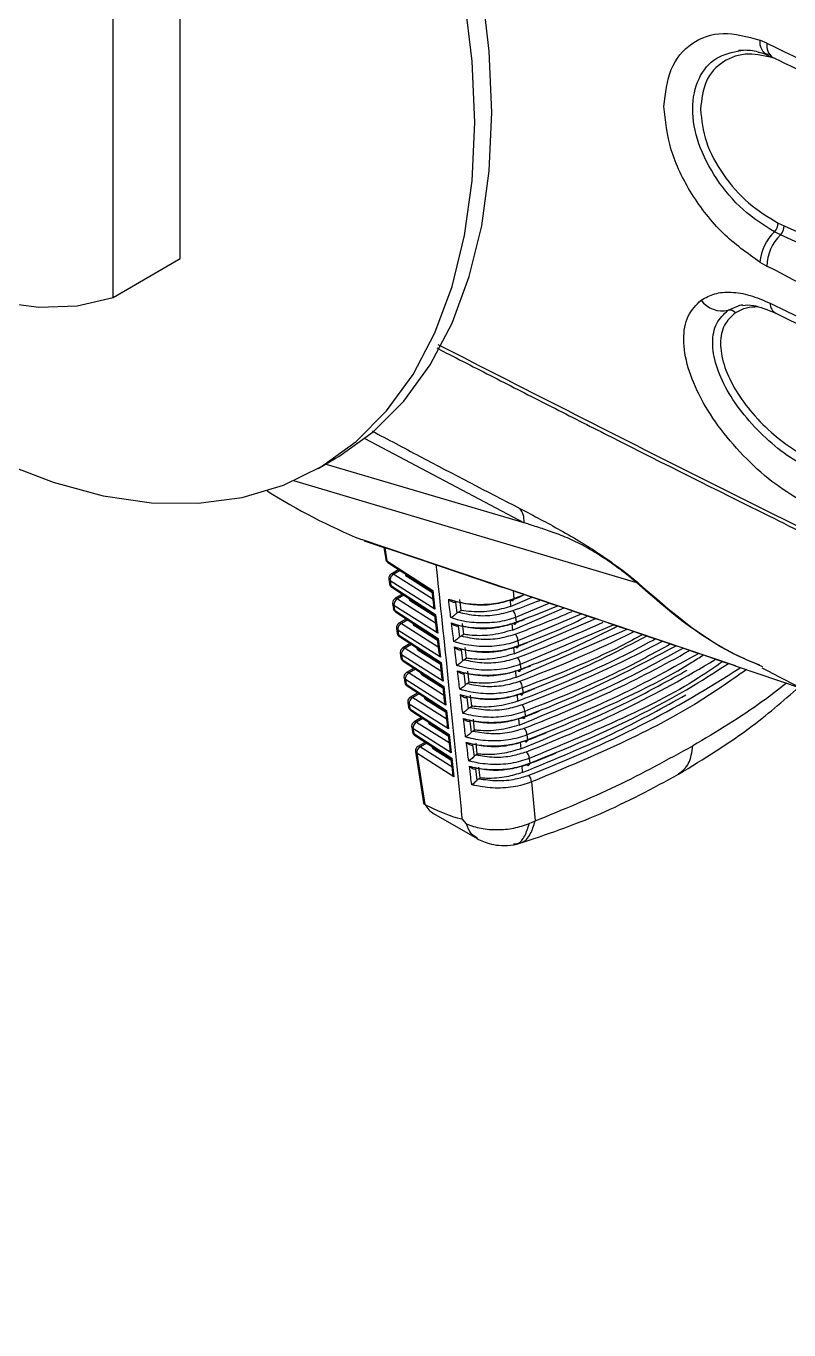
# Model space of a CAD drawing. Extents: x 8 to 113, y 0 to 87.
# Drawn here: x 78.046 to 79.56, y 2.984 to 5.571 of the extents above; entities that cross this region are included whole.
import ezdxf

# ---------------------------------------------------------------- set-up
doc = ezdxf.new("R2010")
doc.units = 0
doc.header["$MEASUREMENT"] = 0
doc.layers.add('OBJECT', color=7, linetype='CONTINUOUS')

msp = doc.modelspace()

# ---------------------------------------------------------------- linework, layer by layer
at = {"layer": 'OBJECT'}
for p, q in [((78.3515, 5.1097), (78.3515, 12.4362)), ((78.2186, 5.0329), (78.2186, 12.3594)), ((79.5164, 5.537), (79.5022, 5.5433)), ((79.4988, 5.5193), (79.524, 5.5151)), ((79.5175, 5.5138), (79.5282, 5.509)), ((79.5389, 5.1801), (79.5502, 5.1748)), ((79.5433, 5.1569), (79.5314, 5.1628)), ((79.7061, 5.0823), (79.5433, 5.1569)), ((79.5502, 5.1748), (79.7151, 5.1019)), ((78.2186, 5.0329), (78.3515, 5.1097)), ((79.5022, 5.1028), (79.5164, 5.0949)), ((79.4394, 5.0073), (79.4596, 5.0161)), ((78.7184, 4.7531), (79.0344, 4.5855)), ((78.6256, 4.6933), (78.6595, 4.7129)), ((79.0344, 4.5854), (78.6399, 4.7016)), ((79.2581, 4.4661), (78.5777, 4.669)), ((78.7215, 4.5488), (78.7116, 4.5523)), ((79.4542, 4.3016), (78.7116, 4.5523)), ((78.7561, 4.5368), (78.7597, 4.5135)), ((78.7582, 4.5361), (78.7622, 4.5102)), ((78.7622, 4.5102), (78.8533, 4.4509)), ((78.7641, 4.5066), (78.8513, 4.4499)), ((78.7858, 4.4925), (78.7707, 4.4839)), ((78.7885, 4.4908), (78.7757, 4.4834)), ((78.7757, 4.4834), (78.8531, 4.4345)), ((78.7988, 4.4841), (78.799, 4.4822)), ((78.801, 4.4826), (78.8015, 4.4789)), ((78.8516, 4.4473), (78.8015, 4.4789)), ((78.7659, 4.4737), (78.7673, 4.4645)), ((78.7684, 4.4704), (78.7698, 4.4612)), ((78.8575, 4.414), (78.7684, 4.4704)), ((78.7698, 4.4612), (78.8587, 4.4033)), ((78.7717, 4.4577), (78.8567, 4.4023)), ((78.8533, 4.4509), (78.8575, 4.414)), ((79.0125, 4.4506), (79.014, 4.4352)), ((78.7734, 4.4248), (78.7749, 4.4156)), ((78.7933, 4.4436), (78.7783, 4.435)), ((78.796, 4.4419), (78.7833, 4.4345)), ((78.7833, 4.4345), (78.8584, 4.387)), ((78.8063, 4.4351), (78.8066, 4.4333)), ((78.8086, 4.4337), (78.8091, 4.43)), ((78.857, 4.3997), (78.8091, 4.43)), ((78.8513, 4.4499), (78.8544, 4.4223)), ((78.898, 4.4283), (78.9006, 4.4061)), ((78.9092, 4.4117), (78.9067, 4.4333)), ((79.0067, 4.4318), (79.0076, 4.4197)), ((79.0076, 4.4197), (79.0504, 4.4379)), ((79.085, 4.4262), (79.0176, 4.3979)), ((78.7759, 4.4215), (78.7774, 4.4123)), ((78.8629, 4.3665), (78.7759, 4.4215)), ((78.7774, 4.4123), (78.8641, 4.3558)), ((78.7793, 4.4087), (78.8621, 4.3548)), ((78.8567, 4.4024), (78.8598, 4.3748)), ((78.8587, 4.4033), (78.8629, 4.3665)), ((78.9034, 4.4084), (78.9092, 4.4117)), ((79.0111, 4.3726), (79.1137, 4.4165)), ((79.1489, 4.4047), (79.0222, 4.3512)), ((78.781, 4.3759), (78.7824, 4.3666)), ((78.8008, 4.3947), (78.7859, 4.3861)), ((78.8035, 4.3929), (78.7908, 4.3856)), ((78.7908, 4.3856), (78.8638, 4.3394)), ((78.8139, 4.3862), (78.8142, 4.3844)), ((78.8161, 4.3847), (78.8167, 4.3811)), ((78.8624, 4.3522), (78.8167, 4.3811)), ((78.9036, 4.381), (78.9063, 4.3587)), ((78.9146, 4.3642), (78.9121, 4.3858)), ((79.0102, 4.3848), (79.0111, 4.3726)), ((79.0145, 4.3255), (79.1765, 4.3953)), ((79.0176, 4.3979), (79.0186, 4.3885)), ((79.0178, 4.2784), (79.2389, 4.3743)), ((79.2125, 4.3832), (79.0267, 4.3045)), ((78.7835, 4.3726), (78.7849, 4.3633)), ((78.8683, 4.319), (78.7835, 4.3726)), ((78.7849, 4.3633), (78.8695, 4.3083)), ((78.7869, 4.3598), (78.8675, 4.3073)), ((78.8621, 4.3548), (78.8652, 4.3273)), ((78.8641, 4.3558), (78.8683, 4.319)), ((78.9092, 4.3611), (78.9146, 4.3642)), ((79.0222, 4.3512), (79.0231, 4.3418)), ((78.7886, 4.327), (78.79, 4.3177)), ((78.7911, 4.3237), (78.7925, 4.3144)), ((78.8737, 4.2715), (78.7911, 4.3237)), ((78.8084, 4.3458), (78.7935, 4.3372)), ((78.8111, 4.344), (78.7984, 4.3367)), ((78.7984, 4.3367), (78.8692, 4.2919)), ((78.8215, 4.3372), (78.8218, 4.3355)), ((78.8237, 4.3358), (78.8243, 4.3322)), ((78.8678, 4.3047), (78.8243, 4.3322)), ((78.9093, 4.3337), (78.912, 4.3113)), ((78.92, 4.3166), (78.9175, 4.3383)), ((79.0136, 4.3378), (79.0145, 4.3255)), ((78.7925, 4.3144), (78.8749, 4.2608)), ((78.7944, 4.3108), (78.8729, 4.2598)), ((78.8159, 4.2969), (78.801, 4.2883)), ((78.8675, 4.3073), (78.8706, 4.2798)), ((78.8695, 4.3083), (78.8737, 4.2715)), ((78.915, 4.3138), (78.92, 4.3166)), ((79.0267, 4.3045), (79.0276, 4.2951)), ((79.4516, 4.3025), (79.5863, 4.257)), ((78.7962, 4.2781), (78.7976, 4.2687)), ((78.7987, 4.2748), (78.8001, 4.2654)), ((78.8791, 4.2239), (78.7987, 4.2748)), ((78.8186, 4.2951), (78.806, 4.2878)), ((78.806, 4.2878), (78.8746, 4.2444)), ((78.8291, 4.2883), (78.8293, 4.2866)), ((78.8313, 4.2869), (78.8318, 4.2833)), ((78.8731, 4.2572), (78.8318, 4.2833)), ((78.915, 4.2863), (78.9177, 4.264)), ((78.9253, 4.2691), (78.9229, 4.2908)), ((79.017, 4.2908), (79.0178, 4.2784)), ((78.8001, 4.2654), (78.8803, 4.2133)), ((78.802, 4.2619), (78.8782, 4.2123)), ((78.8235, 4.2479), (78.8086, 4.2394)), ((78.8262, 4.2462), (78.8135, 4.2389)), ((78.8729, 4.2598), (78.876, 4.2323)), ((78.8749, 4.2608), (78.8791, 4.2239)), ((78.9209, 4.2665), (78.9253, 4.2691)), ((79.0203, 4.2438), (79.0212, 4.2313)), ((79.0312, 4.2579), (79.0321, 4.2484)), ((78.8037, 4.2292), (78.8052, 4.2198)), ((78.8062, 4.2259), (78.8077, 4.2165)), ((78.8844, 4.1764), (78.8062, 4.2259)), ((78.8135, 4.2389), (78.88, 4.1969)), ((78.8367, 4.2393), (78.8369, 4.2377)), ((78.8389, 4.2379), (78.8394, 4.2344)), ((78.8785, 4.2097), (78.8394, 4.2344)), ((78.9207, 4.2391), (78.9234, 4.2166)), ((78.9268, 4.2193), (78.9307, 4.2216)), ((78.9307, 4.2216), (78.9283, 4.2433)), ((78.8077, 4.2165), (78.8856, 4.1657)), ((78.8096, 4.2129), (78.8836, 4.1648)), ((78.831, 4.199), (78.8162, 4.1905)), ((78.8337, 4.1973), (78.8211, 4.19)), ((78.8782, 4.2123), (78.8814, 4.1847)), ((78.8803, 4.2133), (78.8844, 4.1764)), ((78.9265, 4.1918), (78.9292, 4.1692)), ((78.9361, 4.1741), (78.9337, 4.1957)), ((79.0236, 4.1968), (79.0244, 4.1842)), ((79.0357, 4.2112), (79.0366, 4.2017)), ((78.8113, 4.1803), (78.8128, 4.1708)), ((78.8138, 4.177), (78.8153, 4.1675)), ((78.8898, 4.1289), (78.8138, 4.177)), ((78.8153, 4.1675), (78.891, 4.1182)), ((78.8211, 4.19), (78.8854, 4.1494)), ((78.8442, 4.1904), (78.8445, 4.1888)), ((78.8464, 4.189), (78.847, 4.1855)), ((78.8839, 4.1622), (78.847, 4.1855)), ((78.8856, 4.1657), (78.8898, 4.1289)), ((78.9327, 4.1721), (78.9361, 4.1741)), ((78.8172, 4.164), (78.889, 4.1172)), ((78.8385, 4.1501), (78.8238, 4.1416)), ((78.8412, 4.1483), (78.8287, 4.1411)), ((78.8287, 4.1411), (78.8907, 4.1019)), ((78.8518, 4.1415), (78.8521, 4.1399)), ((78.854, 4.14), (78.8546, 4.1366)), ((78.8836, 4.1648), (78.8867, 4.1372)), ((78.9322, 4.1445), (78.935, 4.1219)), ((78.9415, 4.1266), (78.939, 4.1482)), ((79.0267, 4.1503), (79.0276, 4.1371)), ((79.0401, 4.1645), (79.041, 4.155)), ((78.8189, 4.1314), (78.8345, 4.0301)), ((78.8214, 4.1281), (78.8371, 4.0265)), ((78.8952, 4.0814), (78.8214, 4.1281)), ((78.8893, 4.1146), (78.8546, 4.1366)), ((78.889, 4.1172), (78.8921, 4.0897)), ((78.891, 4.1182), (78.8952, 4.0814)), ((78.9386, 4.1249), (78.9415, 4.1266)), ((79.0446, 4.1179), (79.0455, 4.1084)), ((78.9381, 4.0973), (78.9409, 4.0746)), ((78.9469, 4.0791), (78.9444, 4.1007)), ((79.0299, 4.1031), (79.0308, 4.0899)), ((78.9446, 4.0777), (78.9469, 4.0791)), ((79.049, 4.0713), (79.0563, 3.9938)), ((78.8371, 4.0265), (78.8373, 4.0264)), ((78.8548, 4.0087), (78.9414, 3.9587)), ((78.9198, 3.9878), (78.9117, 3.998)), ((79.0447, 3.9887), (79.0563, 3.9938)), ((79.0138, 3.9466), (79.0225, 3.9484))]:
    msp.add_line(p, q, dxfattribs=at)
at = {"layer": 'OBJECT', "flags": 128}
for points in [[(78.6595, 4.7129), (78.6665, 4.7171), (78.7349, 4.7663), (78.7956, 4.8272), (78.8479, 4.8993), (78.8914, 4.9818), (78.9256, 5.074), (78.9503, 5.175), (78.9653, 5.284), (78.9702, 5.3997), (78.9653, 5.5212), (78.9503, 5.6473), (78.9256, 5.7769), (78.8914, 5.9087), (78.8479, 6.0414), (78.7956, 6.1739), (78.7349, 6.3048), (78.6665, 6.433), (78.591, 6.5572), (78.5091, 6.6763), (78.4215, 6.7892), (78.3517, 6.8701)], [(77.998, 4.7051), (78.0995, 4.666), (78.1989, 4.6393), (78.2952, 4.6253), (78.3876, 4.6242), (78.4751, 4.6359), (78.5571, 4.6604), (78.6326, 4.6975), (78.701, 4.7467), (78.7616, 4.8076), (78.814, 4.8797), (78.8574, 4.9622), (78.8917, 5.0544), (78.9164, 5.1554), (78.9313, 5.2644), (78.9363, 5.3801), (78.9313, 5.5016), (78.9164, 5.6278)], [(77.3347, 5.5432), (77.4056, 5.4446), (77.4821, 5.3532), (77.563, 5.2704), (77.6472, 5.1975), (77.7333, 5.1355), (77.82, 5.0854), (77.9061, 5.048), (77.9902, 5.0238), (78.0712, 5.0131), (78.1477, 5.0162), (78.2186, 5.0329)], [(79.0087, 4.4323), (79.0097, 4.4316), (79.0107, 4.4311), (79.0116, 4.431), (79.0124, 4.4313), (79.013, 4.4318), (79.0135, 4.4327), (79.0139, 4.4338), (79.014, 4.4352)], [(79.0132, 4.3856), (79.0142, 4.3848), (79.0152, 4.3844), (79.0161, 4.3843), (79.0169, 4.3845), (79.0176, 4.3851), (79.0181, 4.386), (79.0184, 4.3871), (79.0186, 4.3885)], [(79.0177, 4.3389), (79.0187, 4.3381), (79.0197, 4.3377), (79.0206, 4.3376), (79.0214, 4.3378), (79.0221, 4.3384), (79.0226, 4.3392), (79.0229, 4.3404), (79.0231, 4.3418)], [(79.0222, 4.2921), (79.0232, 4.2914), (79.0242, 4.291), (79.0251, 4.2909), (79.0259, 4.2911), (79.0266, 4.2917), (79.0271, 4.2925), (79.0275, 4.2937), (79.0276, 4.2951)], [(79.0267, 4.2454), (79.0277, 4.2447), (79.0287, 4.2443), (79.0296, 4.2442), (79.0304, 4.2444), (79.0311, 4.245), (79.0316, 4.2458), (79.032, 4.247), (79.0321, 4.2484)], [(79.0311, 4.1987), (79.0322, 4.198), (79.0332, 4.1976), (79.0341, 4.1975), (79.0349, 4.1977), (79.0356, 4.1983), (79.0361, 4.1992), (79.0364, 4.2003), (79.0366, 4.2017)], [(79.0356, 4.1521), (79.0366, 4.1513), (79.0376, 4.1509), (79.0385, 4.1508), (79.0394, 4.151), (79.04, 4.1516), (79.0406, 4.1525), (79.0409, 4.1536), (79.041, 4.155)], [(79.04, 4.1054), (79.041, 4.1046), (79.042, 4.1042), (79.043, 4.1041), (79.0438, 4.1044), (79.0445, 4.105), (79.045, 4.1058), (79.0453, 4.107), (79.0455, 4.1084)]]:
    msp.add_lwpolyline(points, dxfattribs=at)
at = {"layer": 'OBJECT'}
for centre, radius, start, end in [((79.5312, 5.5397), 0.0292, 172.8415, 242.5933), ((79.5429, 5.5317), 0.0271, 168.6398, 236.3536), ((79.5096, 5.1825), 0.0294, 317.8839, 355.3512), ((79.596, 5.0943), 0.0942, 133.3263, 174.7892), ((79.6041, 5.0936), 0.0877, 133.8339, 179.1761), ((79.5231, 5.175), 0.0271, 318.3427, 359.7232), ((79.4275, 5.0571), 0.0512, 215.3601, 283.3663), ((79.545, 5.0209), 0.0224, 179.0026, 242.2608), ((79.4425, 4.9934), 0.0143, 37.6517, 102.5397), ((79.1527, 5.6336), 1.1679, 237.4686, 247.8095), ((78.7696, 4.515), 0.01, 188.8019, 236.9399), ((78.7643, 4.5144), 0.00472, 191.2048, 243.2281), ((78.7668, 4.5104), 0.00462, 182.478, 234.364), ((78.7757, 4.4752), 0.01, 119.9973, 180), ((78.7826, 4.471), 0.0143, 119.0774, 182.2786), ((78.7728, 4.4794), 0.00496, 54.7099, 114.6525), ((78.7757, 4.4752), 0.01, 180, 188.8019), ((78.7705, 4.4746), 0.00472, 191.207, 243.2272), ((78.7772, 4.4661), 0.01, 188.8019, 236.9399), ((78.7719, 4.4654), 0.00472, 191.2043, 243.2379), ((78.7744, 4.4614), 0.00462, 182.4804, 234.3552), ((78.7833, 4.4263), 0.01, 119.9973, 180), ((78.7833, 4.4263), 0.01, 180, 188.8019), ((78.7781, 4.4257), 0.00472, 191.2017, 243.2325), ((78.7902, 4.4221), 0.0143, 119.0755, 182.2787), ((78.7804, 4.4305), 0.00496, 54.686, 114.6763), ((78.7847, 4.4171), 0.01, 188.8019, 236.9399), ((78.7795, 4.4165), 0.00472, 191.2015, 243.2314), ((78.782, 4.4125), 0.00462, 182.4918, 234.3446), ((78.9984, 4.398), 0.0193, 359.7092, 43.6778), ((78.7909, 4.3774), 0.01, 119.9973, 180), ((78.7909, 4.3774), 0.01, 180, 188.8019), ((78.7856, 4.3768), 0.00472, 191.2055, 243.2367), ((78.7978, 4.3731), 0.0143, 119.0767, 182.2776), ((78.788, 4.3816), 0.00496, 54.7115, 114.6508), ((78.7923, 4.3682), 0.01, 188.8019, 236.9399), ((78.7871, 4.3676), 0.00472, 191.2015, 243.2314), ((78.7896, 4.3635), 0.00462, 182.4752, 234.3677), ((79.003, 4.3513), 0.0192, 359.7232, 43.9025), ((78.7985, 4.3285), 0.01, 119.9973, 180), ((78.7985, 4.3285), 0.01, 180, 188.8019), ((78.7932, 4.3279), 0.00472, 191.2012, 243.2325), ((78.8053, 4.3242), 0.0143, 119.0796, 182.2765), ((78.7955, 4.3327), 0.00496, 54.7115, 114.6508), ((78.7999, 4.3192), 0.01, 188.8019, 236.9399), ((78.7946, 4.3186), 0.00472, 191.2115, 243.2227), ((78.7971, 4.3146), 0.00462, 182.4734, 234.3695), ((79.0076, 4.3046), 0.0191, 359.7358, 44.1301), ((78.806, 4.2796), 0.01, 119.9973, 180), ((78.806, 4.2796), 0.01, 180, 188.8019), ((78.8008, 4.279), 0.00472, 191.1966, 243.2371), ((78.8129, 4.2753), 0.0143, 119.0755, 182.2788), ((78.8031, 4.2838), 0.00496, 54.6956, 114.6667), ((79.0122, 4.2579), 0.019, 359.7478, 44.3579), ((78.8075, 4.2703), 0.01, 188.8019, 236.9399), ((78.8022, 4.2697), 0.00472, 191.2001, 243.2408), ((78.8047, 4.2656), 0.00462, 182.4835, 234.3528), ((78.8136, 4.2307), 0.01, 119.9973, 180), ((78.8136, 4.2307), 0.01, 180, 188.8019), ((78.8084, 4.2301), 0.00472, 191.2064, 243.2274), ((78.8151, 4.2213), 0.01, 188.8019, 236.9399), ((78.8098, 4.2207), 0.00472, 191.2013, 243.2337), ((78.8205, 4.2264), 0.0143, 119.0768, 182.2794), ((78.8107, 4.2349), 0.00496, 54.7115, 114.6508), ((79.0167, 4.2113), 0.0189, 359.7598, 44.5858), ((78.8123, 4.2167), 0.00462, 182.4875, 234.3481), ((78.8212, 4.1818), 0.01, 119.9973, 180), ((78.8212, 4.1818), 0.01, 180, 188.8019), ((78.8159, 4.1812), 0.00472, 191.2018, 243.2319), ((78.8226, 4.1724), 0.01, 188.8019, 236.9399), ((78.8174, 4.1718), 0.00472, 191.2018, 243.2319), ((78.828, 4.1775), 0.0143, 119.0796, 182.2765), ((78.8199, 4.1677), 0.00462, 182.4763, 234.3657), ((78.8182, 4.1859), 0.00496, 54.7115, 114.6508), ((79.0213, 4.1646), 0.0188, 359.7753, 44.8093), ((78.8287, 4.1329), 0.01, 119.9973, 180), ((78.8356, 4.1286), 0.0143, 119.0755, 182.2788), ((78.8258, 4.137), 0.00496, 54.6956, 114.6667), ((78.8287, 4.1329), 0.01, 180, 188.8019), ((78.8235, 4.1323), 0.00472, 191.1989, 243.242), ((79.0258, 4.118), 0.0188, 359.7869, 45.0397), ((79.0303, 4.0713), 0.0187, 359.8001, 45.2678)]:
    msp.add_arc(centre, radius, start, end, dxfattribs=at)
for centre, major_axis, ratio, start_param, end_param in [((78.8091, 4.4828), (0.0101, 0.0001), 0.569185, 3.222173, 3.860589), ((78.8607, 4.4557), (0.0094, 0.00581), 0.034264, 3.157743, 3.78947), ((78.8166, 4.4339), (0.0101, 0.0001), 0.569185, 3.222173, 3.860589), ((77.8158, 5.496), (2.2176, 0.0166), 0.572227, 5.276105, 5.287253), ((77.8143, 5.5036), (2.2169, -0.0169), 0.582304, 5.287711, 5.316548), ((78.8649, 4.4188), (-0.0075, 0.0119), 0.628226, 0.918937, 1.582964), ((78.8661, 4.4082), (0.0094, 0.00581), 0.034264, 3.157743, 3.78947), ((77.8143, 5.453), (2.2137, -0.0169), 0.582304, 5.291076, 5.353007), ((78.8242, 4.385), (0.0101, 0.0001), 0.569185, 3.222173, 3.860589), ((78.8703, 4.3713), (-0.0075, 0.0119), 0.628226, 0.918937, 1.582964), ((77.8158, 5.4454), (2.2143, 0.0166), 0.572227, 5.279468, 5.291168), ((77.8143, 5.4024), (2.2104, -0.0169), 0.582304, 5.294449, 5.389452), ((78.8715, 4.3606), (0.0094, 0.00581), 0.034264, 3.157743, 3.78947), ((77.8157, 5.3948), (2.2111, 0.0166), 0.572227, 5.282839, 5.295171), ((77.8143, 5.3517), (2.2072, -0.0168), 0.582304, 5.29783, 5.425905), ((77.8143, 5.3011), (2.2039, -0.0168), 0.582304, 5.301219, 5.46222), ((78.8318, 4.3361), (0.0101, 0.0001), 0.569185, 3.222173, 3.860589), ((78.8757, 4.3238), (-0.0075, 0.0119), 0.628226, 0.918937, 1.582964), ((77.8143, 5.2505), (2.2007, -0.0168), 0.582304, 5.304616, 5.497083), ((78.8769, 4.3131), (0.0094, 0.00581), 0.034264, 3.157743, 3.78947), ((77.8157, 5.3442), (2.2078, 0.0165), 0.572227, 5.286218, 5.299967), ((77.8143, 5.1999), (2.1974, -0.0168), 0.582304, 5.308021, 5.531993), ((77.8143, 5.1492), (2.1942, -0.0167), 0.582304, 5.311435, 5.566949), ((78.8394, 4.2872), (0.0101, 0.0001), 0.569185, 3.222173, 3.860589), ((78.8811, 4.2763), (-0.0075, 0.0119), 0.628226, 0.918937, 1.582964), ((78.8823, 4.2656), (0.0094, 0.00581), 0.034264, 3.157743, 3.78947), ((77.8157, 5.2935), (2.2046, 0.0165), 0.572227, 5.289605, 5.305336), ((78.8469, 4.2383), (0.0101, 0.0001), 0.569185, 3.222173, 3.860589), ((78.8864, 4.2288), (-0.0075, 0.0119), 0.628226, 0.918937, 1.582964), ((78.8876, 4.2181), (0.0094, 0.00581), 0.034264, 3.157743, 3.78947), ((77.8157, 5.2429), (2.2013, 0.0165), 0.572227, 5.293, 5.311646), ((78.8545, 4.1894), (0.0101, 0.0001), 0.569185, 3.222173, 3.860589), ((78.8918, 4.1812), (-0.0075, 0.0119), 0.628226, 0.918937, 1.582964), ((78.893, 4.1706), (0.0094, 0.00581), 0.034264, 3.157743, 3.78947), ((77.8157, 5.1923), (2.1981, 0.0165), 0.572227, 5.296403, 5.319764), ((78.8621, 4.1405), (0.0101, 0.0001), 0.569185, 3.222173, 3.860589), ((78.8972, 4.1337), (-0.0075, 0.0119), 0.628226, 0.918937, 1.582964), ((78.8984, 4.1231), (0.0094, 0.00581), 0.034264, 3.157743, 3.78947), ((77.8157, 5.1417), (2.1948, 0.0164), 0.572227, 5.299815, 5.33212), ((78.9026, 4.0862), (-0.0075, 0.0119), 0.628226, 0.918937, 1.582964), ((77.3821, 4.9975), (1.5344, -0.9976), 0.038755, 5.984867, 6.22598), ((78.9119, 4.1143), (0.0554, 0.1065), 0.604579, 2.781893, 3.114951)]:
    msp.add_ellipse(centre, major_axis=major_axis, ratio=ratio, start_param=start_param, end_param=end_param, dxfattribs=at)
for points, knots in [([(78.3515, 7.0848), (78.5248, 6.9874), (78.883, 6.7861), (79.4342, 6.489), (80.011, 6.1869), (80.5964, 5.8907), (81.1848, 5.6019), (81.5765, 5.4173), (81.7689, 5.3267)], [0, 0, 0, 0, 0.1582539, 0.327068, 0.4937068, 0.6683778, 0.8371406, 1, 1, 1, 1]), ([(81.7516, 5.298), (81.3546, 5.4869), (80.5599, 5.8651), (79.4262, 6.4486), (78.7029, 6.851), (78.3515, 7.0464)], [0, 0, 0, 0, 0.339225, 0.679039, 1, 1, 1, 1]), ([(78.3515, 6.9367), (78.6789, 6.7548), (79.3862, 6.3618), (80.5119, 5.7837), (81.3236, 5.3983), (81.7292, 5.2056)], [0, 0, 0, 0, 0.301353, 0.650905, 1, 1, 1, 1]), ([(78.3513, 6.8647), (78.5563, 6.7506), (78.9787, 6.5157), (79.636, 6.1672), (80.3194, 5.8176), (81.0073, 5.4783), (81.4712, 5.2603), (81.6985, 5.1535)], [0, 0, 0, 0, 0.190703, 0.392819, 0.598206, 0.803133, 1, 1, 1, 1]), ([(81.6055, 4.5804), (81.2549, 4.7479), (80.5488, 5.0853), (79.8662, 5.4395), (79.5226, 5.6178)], [0, 0, 0, 0, 0.49662, 1, 1, 1, 1]), ([(79.312, 5.4118), (79.3148, 5.4378), (79.3205, 5.4898), (79.3644, 5.5406), (79.4271, 5.564), (79.4772, 5.5502), (79.5022, 5.5433)], [0, 0, 0, 0, 0.24993, 0.499886, 0.749919, 1, 1, 1, 1]), ([(79.5314, 5.1628), (79.5101, 5.1762), (79.4676, 5.2031), (79.4138, 5.2668), (79.3776, 5.3377), (79.3647, 5.4089), (79.3778, 5.4692), (79.4121, 5.5118), (79.4476, 5.5192), (79.4644, 5.5227)], [0, 0, 0, 0, 0.1455825, 0.2905011, 0.4350712, 0.5794261, 0.7237648, 0.8683104, 1, 1, 1, 1]), ([(79.5327, 5.5071), (79.5147, 5.5115), (79.4765, 5.5207), (79.4275, 5.5034), (79.3915, 5.4652), (79.3868, 5.4258), (79.3844, 5.4061)], [0, 0, 0, 0, 0.230377, 0.487413, 0.743889, 1, 1, 1, 1]), ([(79.4596, 5.5233), (79.4687, 5.5238), (79.487, 5.5247), (79.5073, 5.5175), (79.5175, 5.5138)], [0, 0, 0, 0, 0.495712, 1, 1, 1, 1]), ([(79.5164, 5.537), (79.701, 5.4478), (80.061, 5.2738), (80.5954, 5.0251), (81.1065, 4.7928), (81.442, 4.6453), (81.605, 4.5737)], [0, 0, 0, 0, 0.27038, 0.527173, 0.77038, 1, 1, 1, 1]), ([(79.5279, 5.5091), (79.5904, 5.4787), (79.7024, 5.4242), (79.852, 5.3524), (79.9688, 5.2966), (80.0661, 5.2504), (80.2494, 5.1637), (80.4825, 5.0549), (80.7595, 4.9276), (80.9367, 4.8471), (81.0674, 4.7882), (81.1662, 4.7439), (81.2919, 4.6879), (81.4447, 4.6202), (81.5561, 4.5714), (81.6163, 4.5451)], [0, 0, 0, 0, 0.09169, 0.164516, 0.218483, 0.261785, 0.30598, 0.48438, 0.598112, 0.703053, 0.737319, 0.783987, 0.84332, 0.915323, 1, 1, 1, 1]), ([(79.5022, 5.1028), (79.4771, 5.1206), (79.427, 5.156), (79.3643, 5.2369), (79.3205, 5.3265), (79.3148, 5.3834), (79.312, 5.4118)], [0, 0, 0, 0, 0.250566, 0.500351, 0.750175, 1, 1, 1, 1]), ([(79.3844, 5.4061), (79.3868, 5.3847), (79.3915, 5.3417), (79.4275, 5.2752), (79.4784, 5.2167), (79.5187, 5.1923), (79.5389, 5.1801)], [0, 0, 0, 0, 0.249291, 0.498953, 0.749084, 1, 1, 1, 1]), ([(81.605, 4.0603), (81.442, 4.1372), (81.1065, 4.2957), (80.5954, 4.5452), (80.061, 4.8123), (79.701, 4.9991), (79.5164, 5.0949)], [0, 0, 0, 0, 0.22962, 0.472827, 0.72962, 1, 1, 1, 1]), ([(79.5936, 4.6236), (79.5736, 4.6356), (79.5336, 4.6594), (79.4749, 4.7113), (79.4236, 4.7698), (79.3833, 4.8323), (79.3574, 4.8941), (79.3485, 4.9505), (79.3565, 4.9984), (79.376, 5.0178), (79.3858, 5.0275)], [0, 0, 0, 0, 0.125399, 0.250033, 0.374938, 0.500007, 0.625107, 0.75017, 0.875155, 1, 1, 1, 1]), ([(79.3858, 5.0275), (79.3943, 5.0323), (79.4114, 5.0418), (79.4449, 5.0444), (79.4822, 5.0388), (79.5091, 5.0271), (79.5226, 5.0213)], [0, 0, 0, 0, 0.251427, 0.50031, 0.75055, 1, 1, 1, 1]), ([(79.5226, 5.0213), (79.8662, 4.8551), (80.5488, 4.525), (81.2549, 4.2105), (81.6055, 4.0543)], [0, 0, 0, 0, 0.50338, 1, 1, 1, 1]), ([(79.6138, 4.6859), (79.5968, 4.6948), (79.5628, 4.7126), (79.5131, 4.7528), (79.4697, 4.7988), (79.4356, 4.8485), (79.4136, 4.8983), (79.4063, 4.9442), (79.4136, 4.9834), (79.4308, 4.9994), (79.4394, 5.0073)], [0, 0, 0, 0, 0.1259449, 0.2510612, 0.3759101, 0.5005463, 0.6251221, 0.7498254, 0.8747778, 1, 1, 1, 1]), ([(79.4537, 5.0021), (79.4455, 4.9947), (79.429, 4.9798), (79.4219, 4.943), (79.4288, 4.9), (79.4496, 4.8534), (79.4821, 4.8072), (79.5234, 4.7647), (79.5706, 4.7279), (79.6027, 4.7119), (79.6188, 4.7039)], [0, 0, 0, 0, 0.124851, 0.24967, 0.374508, 0.499432, 0.624474, 0.749587, 0.874619, 1, 1, 1, 1]), ([(79.498, 5.014), (79.4903, 5.0136), (79.4735, 5.0128), (79.4607, 5.0059), (79.4537, 5.0021)], [0, 0, 0, 0, 0.451304, 1, 1, 1, 1]), ([(79.4596, 5.0161), (79.4606, 5.0166), (79.463, 5.0179), (79.4663, 5.018), (79.4684, 5.018)], [0, 0, 0, 0, 0.389146, 1, 1, 1, 1]), ([(79.4686, 5.0169), (79.4749, 5.0177), (79.4895, 5.0195), (79.5178, 5.008), (79.5339, 5.0014)], [0, 0, 0, 0, 0.430237, 1, 1, 1, 1]), ([(79.5339, 5.0014), (79.6111, 4.9637), (79.7533, 4.8941), (79.95, 4.7995), (80.1119, 4.7221), (80.2492, 4.6571), (80.3737, 4.5985), (80.4908, 4.5438), (80.6031, 4.4916), (80.7171, 4.4389), (80.8473, 4.3791), (81.002, 4.3086), (81.1829, 4.2269), (81.3905, 4.134), (81.5384, 4.0688), (81.6167, 4.0342)], [0, 0, 0, 0, 0.113555, 0.209388, 0.287504, 0.349517, 0.408662, 0.467872, 0.518677, 0.570329, 0.631749, 0.705423, 0.791353, 0.889543, 1, 1, 1, 1]), ([(78.861, 4.9325), (78.8671, 4.9293), (78.9093, 4.9076), (78.9877, 4.8674), (79.097, 4.8117), (79.2739, 4.722), (79.52, 4.5988), (79.82, 4.4512), (80.1052, 4.3132), (80.3667, 4.1884), (80.572, 4.0919), (80.7316, 4.0176), (80.8636, 3.9564), (81.0279, 3.881), (81.2251, 3.7914), (81.4554, 3.6879), (81.6209, 3.6147), (81.7091, 3.5758)], [0, 0, 0, 0, 0.0066599, 0.0459981, 0.0852811, 0.1251909, 0.2373953, 0.3500302, 0.4455979, 0.5397348, 0.6256005, 0.6605533, 0.7062608, 0.7630511, 0.8309309, 0.9099099, 1, 1, 1, 1]), ([(81.6985, 3.5885), (81.5096, 3.6725), (81.1254, 3.8432), (80.5484, 4.1098), (79.9747, 4.383), (79.4104, 4.6599), (79.0463, 4.8457), (78.864, 4.9387)], [0, 0, 0, 0, 0.194303, 0.395253, 0.602856, 0.80128, 1, 1, 1, 1]), ([(78.7326, 4.7678), (78.764, 4.7511), (78.8616, 4.6991), (78.9597, 4.6482), (79.0262, 4.6137)], [0, 0, 0, 0, 0.3221274, 1, 1, 1, 1]), ([(79.0262, 4.6137), (79.0398, 4.6066), (79.0658, 4.5931), (79.1061, 4.5713), (79.145, 4.5489), (79.1823, 4.5252), (79.2147, 4.5027), (79.2434, 4.4811), (79.2568, 4.4696), (79.2635, 4.4639)], [0, 0, 0, 0, 0.175155, 0.335953, 0.499736, 0.628069, 0.749937, 0.875048, 1, 1, 1, 1]), ([(79.0345, 4.5854), (79.0343, 4.5913), (79.0339, 4.6029), (79.0288, 4.6101), (79.0262, 4.6137)], [0, 0, 0, 0, 0.499996, 1, 1, 1, 1]), ([(79.2581, 4.4661), (79.2518, 4.4715), (79.2393, 4.4823), (79.212, 4.5027), (79.181, 4.5235), (79.1477, 4.5431), (79.1155, 4.5581), (79.0854, 4.569), (79.0616, 4.5768), (79.045, 4.5821), (79.0377, 4.5844), (79.0345, 4.5854)], [0, 0, 0, 0, 0.123068, 0.246586, 0.369053, 0.491538, 0.630311, 0.772463, 0.899411, 0.955665, 1, 1, 1, 1]), ([(78.7171, 4.55), (78.8424, 4.5078), (79.0928, 4.4237), (79.3338, 4.3423), (79.4542, 4.3016)], [0, 0, 0, 0, 0.500634, 1, 1, 1, 1]), ([(78.9117, 3.998), (78.9113, 4.0024), (78.9092, 4.0239), (78.9003, 4.1145), (78.8842, 4.2777), (78.8684, 4.4245), (78.8601, 4.5019)], [0, 0, 0, 0, 0.0257589, 0.1287957, 0.5409433, 1, 1, 1, 1]), ([(79.2581, 4.4661), (79.259, 4.4658), (79.2608, 4.4651), (79.2626, 4.4643), (79.2635, 4.4639)], [0, 0, 0, 0, 0.5, 1, 1, 1, 1]), ([(79.5022, 4.3028), (79.4847, 4.3101), (79.3937, 4.3481), (79.3187, 4.4134), (79.2581, 4.4661)], [0, 0, 0, 0, 0.1928851, 1, 1, 1, 1]), ([(79.2635, 4.4639), (79.3241, 4.4111), (79.3992, 4.3458), (79.49, 4.3079), (79.5076, 4.3005)], [0, 0, 0, 0, 0.806852, 1, 1, 1, 1]), ([(78.8847, 4.4341), (78.887, 4.4333), (78.895, 4.4305), (78.9159, 4.4253), (78.9494, 4.4224), (78.9859, 4.4261), (79.0058, 4.4326), (79.014, 4.4352)], [0, 0, 0, 0, 0.059775, 0.207161, 0.501412, 0.795934, 1, 1, 1, 1]), ([(78.8891, 4.3973), (78.8885, 4.4024), (78.887, 4.4146), (78.8855, 4.4269), (78.8847, 4.4341)], [0, 0, 0, 0, 0.4125582, 1, 1, 1, 1]), ([(78.8847, 4.4341), (78.8847, 4.4341), (78.8856, 4.433), (78.888, 4.4308), (78.8916, 4.4287), (78.8953, 4.4277), (78.8972, 4.4281), (78.898, 4.4283)], [0, 0, 0, 0, 0.007738, 0.250681, 0.570349, 0.807207, 1, 1, 1, 1]), ([(79.0087, 4.4323), (78.9976, 4.429), (78.9754, 4.4225), (78.9358, 4.4209), (78.9116, 4.4261), (78.899, 4.4288)], [0, 0, 0, 0, 0.324207, 0.64849, 1, 1, 1, 1]), ([(79.014, 4.4352), (79.0196, 4.4373), (79.0266, 4.4399), (79.0335, 4.4426), (79.0348, 4.4431)], [0, 0, 0, 0, 0.805102, 1, 1, 1, 1]), ([(78.9006, 4.4061), (78.8999, 4.4054), (78.8983, 4.4039), (78.8954, 4.4014), (78.8922, 4.3991), (78.8901, 4.3978), (78.8892, 4.3973), (78.8891, 4.3973)], [0, 0, 0, 0, 0.199294, 0.397092, 0.700907, 0.992031, 1, 1, 1, 1]), ([(78.9006, 4.4061), (78.9014, 4.4068), (78.9023, 4.4077), (78.9033, 4.4083), (78.9034, 4.4084)], [0, 0, 0, 0, 0.843625, 1, 1, 1, 1]), ([(78.9034, 4.4084), (78.915, 4.4057), (78.9381, 4.4005), (78.9773, 4.4013), (79.0003, 4.4079), (79.0123, 4.4113)], [0, 0, 0, 0, 0.324374, 0.64869, 1, 1, 1, 1]), ([(79.0076, 4.4197), (78.9955, 4.4161), (78.9713, 4.409), (78.9361, 4.4079), (78.9161, 4.4107), (78.9092, 4.4117)], [0, 0, 0, 0, 0.396562, 0.793191, 1, 1, 1, 1]), ([(79.0186, 4.3885), (79.0242, 4.3906), (79.052, 4.401), (79.0793, 4.412), (79.1011, 4.4208)], [0, 0, 0, 0, 0.200881, 1, 1, 1, 1]), ([(79.0231, 4.3418), (79.0287, 4.3439), (79.0566, 4.3545), (79.1045, 4.3726), (79.1427, 4.3917), (79.1607, 4.4007)], [0, 0, 0, 0, 0.116765, 0.583897, 1, 1, 1, 1]), ([(79.0176, 4.3979), (79.0118, 4.3959), (78.9943, 4.39), (78.9606, 4.3855), (78.9245, 4.3877), (78.9012, 4.3931), (78.8914, 4.3965), (78.8891, 4.3973)], [0, 0, 0, 0, 0.1485035, 0.448596, 0.7482558, 0.940445, 1, 1, 1, 1]), ([(78.8904, 4.3867), (78.8927, 4.3859), (78.9008, 4.3832), (78.9218, 4.3782), (78.9554, 4.3756), (78.9913, 4.3795), (79.0108, 4.3859), (79.0186, 4.3885)], [0, 0, 0, 0, 0.0594948, 0.2084583, 0.5058921, 0.8036083, 1, 1, 1, 1]), ([(78.8949, 4.3499), (78.8943, 4.355), (78.8928, 4.3672), (78.8913, 4.3795), (78.8904, 4.3867)], [0, 0, 0, 0, 0.412522, 1, 1, 1, 1]), ([(78.8904, 4.3867), (78.8905, 4.3867), (78.8913, 4.3857), (78.8936, 4.3836), (78.8972, 4.3814), (78.9009, 4.3804), (78.9028, 4.3808), (78.9036, 4.381)], [0, 0, 0, 0, 0.007808, 0.231081, 0.559198, 0.802805, 1, 1, 1, 1]), ([(79.0132, 4.3856), (79.0021, 4.3823), (78.9799, 4.3757), (78.9409, 4.374), (78.917, 4.379), (78.9047, 4.3815)], [0, 0, 0, 0, 0.328087, 0.656252, 1, 1, 1, 1]), ([(79.0276, 4.2951), (79.0332, 4.2972), (79.061, 4.3078), (79.1283, 4.3341), (79.184, 4.3625), (79.2197, 4.3808)], [0, 0, 0, 0, 0.082371, 0.411904, 1, 1, 1, 1]), ([(78.9063, 4.3587), (78.9055, 4.358), (78.9038, 4.3563), (78.9006, 4.3536), (78.8975, 4.3514), (78.8957, 4.3503), (78.895, 4.3499), (78.8949, 4.3499)], [0, 0, 0, 0, 0.203475, 0.450047, 0.773108, 0.991945, 1, 1, 1, 1]), ([(79.0222, 4.3512), (79.0164, 4.3492), (78.9988, 4.3433), (78.9652, 4.3387), (78.9295, 4.3408), (78.9066, 4.346), (78.8972, 4.3492), (78.8949, 4.3499)], [0, 0, 0, 0, 0.150136, 0.453531, 0.756488, 0.940721, 1, 1, 1, 1]), ([(78.9063, 4.3587), (78.9071, 4.3595), (78.9081, 4.3604), (78.9091, 4.361), (78.9092, 4.3611)], [0, 0, 0, 0, 0.835974, 1, 1, 1, 1]), ([(78.9092, 4.3611), (78.9208, 4.3586), (78.9441, 4.3536), (78.9828, 4.3547), (79.0053, 4.3613), (79.0168, 4.3646)], [0, 0, 0, 0, 0.328437, 0.656814, 1, 1, 1, 1]), ([(79.0111, 4.3726), (78.9966, 4.3685), (78.9699, 4.3609), (78.9353, 4.3612), (78.9184, 4.3636), (78.9146, 4.3642)], [0, 0, 0, 0, 0.478248, 0.883044, 1, 1, 1, 1]), ([(79.0212, 4.2313), (79.0993, 4.2626), (79.195, 4.3008), (79.2793, 4.347), (79.2948, 4.3554)], [0, 0, 0, 0, 0.816692, 1, 1, 1, 1]), ([(79.2698, 4.3639), (79.2554, 4.3561), (79.1822, 4.3163), (79.0985, 4.2839), (79.0312, 4.2579)], [0, 0, 0, 0, 0.19613, 1, 1, 1, 1]), ([(79.0321, 4.2484), (79.0377, 4.2505), (79.0655, 4.2612), (79.1519, 4.2956), (79.225, 4.3334), (79.2783, 4.361)], [0, 0, 0, 0, 0.063665, 0.318366, 1, 1, 1, 1]), ([(78.8962, 4.3393), (78.8985, 4.3385), (78.9066, 4.3359), (78.9277, 4.3311), (78.9614, 4.3288), (78.9968, 4.333), (79.0158, 4.3393), (79.0231, 4.3418)], [0, 0, 0, 0, 0.059218, 0.209832, 0.510595, 0.811653, 1, 1, 1, 1]), ([(78.9008, 4.3025), (78.9001, 4.3076), (78.8986, 4.3198), (78.8971, 4.3321), (78.8962, 4.3393)], [0, 0, 0, 0, 0.412498, 1, 1, 1, 1]), ([(78.8962, 4.3393), (78.8963, 4.3393), (78.8971, 4.3384), (78.8992, 4.3364), (78.9028, 4.3342), (78.9066, 4.3331), (78.9085, 4.3335), (78.9093, 4.3337)], [0, 0, 0, 0, 0.007883, 0.21061, 0.547453, 0.798162, 1, 1, 1, 1]), ([(79.0177, 4.3389), (79.0066, 4.3355), (78.9845, 4.3289), (78.9459, 4.3272), (78.9224, 4.3319), (78.9105, 4.3343)], [0, 0, 0, 0, 0.332167, 0.664413, 1, 1, 1, 1]), ([(79.0145, 4.3255), (79.0003, 4.3215), (78.974, 4.3139), (78.9401, 4.314), (78.9234, 4.3162), (78.92, 4.3166)], [0, 0, 0, 0, 0.477916, 0.890823, 1, 1, 1, 1]), ([(79.0244, 4.1842), (79.1021, 4.216), (79.2165, 4.2628), (79.3174, 4.3189), (79.3498, 4.3369)], [0, 0, 0, 0, 0.67936, 1, 1, 1, 1]), ([(79.3253, 4.3451), (79.2921, 4.3268), (79.2023, 4.2774), (79.1001, 4.2368), (79.0357, 4.2112)], [0, 0, 0, 0, 0.369886, 1, 1, 1, 1]), ([(79.0366, 4.2017), (79.0421, 4.2039), (79.0699, 4.2146), (79.1754, 4.2571), (79.2658, 4.3044), (79.3364, 4.3414)], [0, 0, 0, 0, 0.051908, 0.259571, 1, 1, 1, 1]), ([(79.3811, 4.3263), (79.3291, 4.2975), (79.2227, 4.2384), (79.1019, 4.1895), (79.0401, 4.1645)], [0, 0, 0, 0, 0.488543, 1, 1, 1, 1]), ([(79.041, 4.155), (79.0466, 4.1572), (79.0743, 4.168), (79.1884, 4.2151), (79.3031, 4.2677), (79.3825, 4.3184), (79.3902, 4.3233)], [0, 0, 0, 0, 0.043945, 0.2197522, 0.9247288, 1, 1, 1, 1]), ([(78.912, 4.3113), (78.9112, 4.3106), (78.9095, 4.3088), (78.9062, 4.3061), (78.9032, 4.304), (78.9014, 4.3029), (78.9008, 4.3026), (78.9008, 4.3025)], [0, 0, 0, 0, 0.20749, 0.460452, 0.790792, 0.991837, 1, 1, 1, 1]), ([(79.0267, 4.3045), (79.0209, 4.3025), (79.0034, 4.2965), (78.9698, 4.2919), (78.9346, 4.2939), (78.9121, 4.2988), (78.903, 4.3018), (78.9008, 4.3025)], [0, 0, 0, 0, 0.151845, 0.458695, 0.765103, 0.940995, 1, 1, 1, 1]), ([(78.912, 4.3113), (78.912, 4.3114), (78.9128, 4.3122), (78.9138, 4.3131), (78.9149, 4.3137), (78.915, 4.3138)], [0, 0, 0, 0, 0.022466, 0.828085, 1, 1, 1, 1]), ([(78.915, 4.3138), (78.9267, 4.3114), (78.9501, 4.3066), (78.9883, 4.3081), (79.0103, 4.3146), (79.0213, 4.3179)], [0, 0, 0, 0, 0.3327138, 0.6653663, 1, 1, 1, 1]), ([(79.4288, 4.3102), (79.413, 4.2992), (79.3505, 4.256), (79.2212, 4.1914), (79.1035, 4.1424), (79.0446, 4.1179)], [0, 0, 0, 0, 0.1454646, 0.5727323, 1, 1, 1, 1]), ([(79.0455, 4.1084), (79.051, 4.1105), (79.0786, 4.1214), (79.1926, 4.1687), (79.3232, 4.2308), (79.417, 4.2917), (79.4398, 4.3065)], [0, 0, 0, 0, 0.038192, 0.190982, 0.803665, 1, 1, 1, 1]), ([(79.5062, 4.2977), (79.6295, 4.2345), (79.9481, 4.0716), (80.4677, 3.8216), (81.0635, 3.5463), (81.6639, 3.2842), (82.1083, 3.0968), (82.3537, 3.0006), (82.3965, 2.9838)], [0, 0, 0, 0, 0.130616, 0.337271, 0.543813, 0.750208, 0.956422, 1, 1, 1, 1]), ([(78.9021, 4.2919), (78.9043, 4.2912), (78.9125, 4.2887), (78.9337, 4.2841), (78.9674, 4.282), (79.0022, 4.2864), (79.0207, 4.2927), (79.0276, 4.2951)], [0, 0, 0, 0, 0.058943, 0.211284, 0.515534, 0.820092, 1, 1, 1, 1]), ([(78.9066, 4.2552), (78.906, 4.2602), (78.9045, 4.2725), (78.903, 4.2847), (78.9021, 4.2919)], [0, 0, 0, 0, 0.412462, 1, 1, 1, 1]), ([(78.9021, 4.2919), (78.9021, 4.2919), (78.9028, 4.2911), (78.9049, 4.2892), (78.9084, 4.287), (78.9122, 4.2858), (78.9141, 4.2862), (78.915, 4.2863)], [0, 0, 0, 0, 0.007962, 0.189293, 0.535066, 0.793258, 1, 1, 1, 1]), ([(79.0222, 4.2921), (79.0112, 4.2888), (78.989, 4.2821), (78.951, 4.2804), (78.9278, 4.2848), (78.9163, 4.287)], [0, 0, 0, 0, 0.336461, 0.673003, 1, 1, 1, 1]), ([(78.9209, 4.2665), (78.9326, 4.2643), (78.9562, 4.2597), (78.9938, 4.2616), (79.0152, 4.268), (79.0258, 4.2712)], [0, 0, 0, 0, 0.337221, 0.67438, 1, 1, 1, 1]), ([(79.0178, 4.2784), (79.0041, 4.2744), (78.9781, 4.2669), (78.9449, 4.2668), (78.9285, 4.2687), (78.9253, 4.2691)], [0, 0, 0, 0, 0.477552, 0.899063, 1, 1, 1, 1]), ([(79.0276, 4.1371), (79.1054, 4.1691), (79.2215, 4.217), (79.324, 4.2743), (79.3579, 4.2932)], [0, 0, 0, 0, 0.669469, 1, 1, 1, 1]), ([(79.476, 4.2943), (79.4424, 4.2707), (79.3641, 4.216), (79.2191, 4.142), (79.1057, 4.0948), (79.049, 4.0713)], [0, 0, 0, 0, 0.273914, 0.636957, 1, 1, 1, 1]), ([(78.9177, 4.264), (78.9169, 4.2632), (78.9152, 4.2614), (78.9119, 4.2586), (78.909, 4.2566), (78.9072, 4.2555), (78.9066, 4.2552), (78.9066, 4.2552)], [0, 0, 0, 0, 0.2117, 0.471299, 0.809162, 0.991755, 1, 1, 1, 1]), ([(79.0312, 4.2579), (79.0254, 4.2559), (79.008, 4.2498), (78.9743, 4.2451), (78.9396, 4.247), (78.9175, 4.2517), (78.9089, 4.2545), (78.9066, 4.2552)], [0, 0, 0, 0, 0.153635, 0.464106, 0.774129, 0.941266, 1, 1, 1, 1]), ([(78.9079, 4.2445), (78.9102, 4.2439), (78.9183, 4.2414), (78.9396, 4.237), (78.9734, 4.2352), (79.0076, 4.2399), (79.0257, 4.2462), (79.0321, 4.2484)], [0, 0, 0, 0, 0.058671, 0.212822, 0.520728, 0.828954, 1, 1, 1, 1]), ([(78.9125, 4.2078), (78.9119, 4.2129), (78.9103, 4.2251), (78.9088, 4.2373), (78.9079, 4.2445)], [0, 0, 0, 0, 0.412426, 1, 1, 1, 1]), ([(78.9079, 4.2445), (78.908, 4.2445), (78.9086, 4.2439), (78.9106, 4.242), (78.914, 4.2398), (78.9179, 4.2385), (78.9199, 4.2389), (78.9207, 4.2391)], [0, 0, 0, 0, 0.00804, 0.167035, 0.522021, 0.788053, 1, 1, 1, 1]), ([(78.9177, 4.264), (78.9177, 4.264), (78.9186, 4.2649), (78.9196, 4.2658), (78.9207, 4.2664), (78.9209, 4.2665)], [0, 0, 0, 0, 0.043905, 0.819918, 1, 1, 1, 1]), ([(79.0267, 4.2454), (79.0156, 4.2421), (78.9936, 4.2354), (78.956, 4.2335), (78.9332, 4.2377), (78.9222, 4.2397)], [0, 0, 0, 0, 0.340986, 0.682054, 1, 1, 1, 1]), ([(79.0308, 4.0899), (79.095, 4.1162), (79.2095, 4.1632), (79.311, 4.2193), (79.3556, 4.244)], [0, 0, 0, 0, 0.5607607, 1, 1, 1, 1]), ([(79.3411, 4.0866), (79.391, 4.1171), (79.4783, 4.1705), (79.5541, 4.237), (79.5866, 4.2655)], [0, 0, 0, 0, 0.571562, 1, 1, 1, 1]), ([(79.5551, 4.2675), (79.5393, 4.2551), (79.4831, 4.2106), (79.4168, 4.1712), (79.369, 4.1429)], [0, 0, 0, 0, 0.280185, 1, 1, 1, 1]), ([(78.9234, 4.2166), (78.9235, 4.2167), (78.9244, 4.2176), (78.9255, 4.2185), (78.9265, 4.2192), (78.9268, 4.2193)], [0, 0, 0, 0, 0.063514, 0.81145, 1, 1, 1, 1]), ([(78.9268, 4.2193), (78.9386, 4.2172), (78.9622, 4.2128), (78.9992, 4.215), (79.0202, 4.2215), (79.0302, 4.2246)], [0, 0, 0, 0, 0.341979, 0.683892, 1, 1, 1, 1]), ([(79.0212, 4.2313), (79.0077, 4.2274), (78.9821, 4.2198), (78.9497, 4.2195), (78.9336, 4.2213), (78.9307, 4.2216)], [0, 0, 0, 0, 0.477152, 0.907814, 1, 1, 1, 1]), ([(78.9234, 4.2166), (78.9227, 4.2158), (78.9209, 4.214), (78.9176, 4.2112), (78.9147, 4.2091), (78.9131, 4.2081), (78.9125, 4.2078), (78.9125, 4.2078)], [0, 0, 0, 0, 0.216118, 0.482653, 0.828141, 0.99166, 1, 1, 1, 1]), ([(79.0357, 4.2112), (79.0299, 4.2092), (79.0125, 4.2031), (78.9789, 4.1983), (78.9446, 4.2001), (78.923, 4.2046), (78.9147, 4.2071), (78.9125, 4.2078)], [0, 0, 0, 0, 0.155511, 0.469779, 0.783592, 0.941534, 1, 1, 1, 1]), ([(78.9138, 4.1972), (78.9161, 4.1965), (78.9242, 4.1942), (78.9456, 4.19), (78.9795, 4.1885), (79.0131, 4.1935), (79.0306, 4.1996), (79.0366, 4.2017)], [0, 0, 0, 0, 0.0584018, 0.2144517, 0.5261926, 0.8382684, 1, 1, 1, 1]), ([(78.9184, 4.1605), (78.9178, 4.1655), (78.9163, 4.1777), (78.9147, 4.19), (78.9138, 4.1972)], [0, 0, 0, 0, 0.412401, 1, 1, 1, 1]), ([(78.9138, 4.1972), (78.9139, 4.1971), (78.9144, 4.1966), (78.9164, 4.1948), (78.9197, 4.1926), (78.9236, 4.1913), (78.9256, 4.1916), (78.9265, 4.1918)], [0, 0, 0, 0, 0.008129, 0.143847, 0.508246, 0.782558, 1, 1, 1, 1]), ([(79.0311, 4.1987), (79.0201, 4.1954), (78.9981, 4.1886), (78.9611, 4.1868), (78.9386, 4.1907), (78.9281, 4.1925)], [0, 0, 0, 0, 0.345761, 0.691605, 1, 1, 1, 1]), ([(78.9292, 4.1692), (78.9284, 4.1684), (78.9267, 4.1666), (78.9233, 4.1637), (78.9205, 4.1617), (78.9189, 4.1608), (78.9184, 4.1605), (78.9184, 4.1605)], [0, 0, 0, 0, 0.220763, 0.494544, 0.847821, 0.99154, 1, 1, 1, 1]), ([(78.9292, 4.1692), (78.9293, 4.1693), (78.9302, 4.1703), (78.9313, 4.1713), (78.9324, 4.172), (78.9327, 4.1721)], [0, 0, 0, 0, 0.081376, 0.802652, 1, 1, 1, 1]), ([(78.9327, 4.1721), (78.9446, 4.1701), (78.9683, 4.166), (79.0047, 4.1685), (79.0251, 4.1749), (79.0347, 4.1779)], [0, 0, 0, 0, 0.347005, 0.6939431, 1, 1, 1, 1]), ([(79.0244, 4.1842), (79.0113, 4.1803), (78.9861, 4.1728), (78.9544, 4.1723), (78.9386, 4.1738), (78.9361, 4.1741)], [0, 0, 0, 0, 0.476712, 0.917132, 1, 1, 1, 1]), ([(79.0401, 4.1645), (79.0344, 4.1625), (79.017, 4.1564), (78.9834, 4.1515), (78.9497, 4.1532), (78.9285, 4.1575), (78.9206, 4.1598), (78.9184, 4.1605)], [0, 0, 0, 0, 0.157481, 0.475733, 0.793525, 0.941799, 1, 1, 1, 1]), ([(78.9197, 4.1498), (78.922, 4.1492), (78.9302, 4.147), (78.9516, 4.143), (78.9856, 4.1418), (79.0185, 4.147), (79.0355, 4.1531), (79.041, 4.155)], [0, 0, 0, 0, 0.0581354, 0.2161788, 0.5319486, 0.8480676, 1, 1, 1, 1]), ([(78.9244, 4.1131), (78.9237, 4.1182), (78.9222, 4.1304), (78.9207, 4.1427), (78.9197, 4.1498)], [0, 0, 0, 0, 0.412358, 1, 1, 1, 1]), ([(78.9197, 4.1498), (78.9198, 4.1498), (78.9202, 4.1494), (78.9221, 4.1476), (78.9254, 4.1454), (78.9293, 4.1441), (78.9314, 4.1444), (78.9322, 4.1445)], [0, 0, 0, 0, 0.008193, 0.119683, 0.493715, 0.776724, 1, 1, 1, 1]), ([(79.0356, 4.1521), (79.0246, 4.1487), (79.0026, 4.1419), (78.9661, 4.14), (78.9441, 4.1436), (78.934, 4.1453)], [0, 0, 0, 0, 0.350806, 0.701696, 1, 1, 1, 1]), ([(79.0563, 3.9938), (79.1111, 4.0163), (79.2213, 4.0616), (79.3196, 4.1157), (79.369, 4.1429)], [0, 0, 0, 0, 0.496376, 1, 1, 1, 1]), ([(79.3408, 4.0871), (79.3485, 4.0932), (79.3639, 4.1052), (79.3673, 4.1303), (79.369, 4.1429)], [0, 0, 0, 0, 0.50117, 1, 1, 1, 1]), ([(78.935, 4.1219), (78.9342, 4.1211), (78.9325, 4.1192), (78.9291, 4.1163), (78.9264, 4.1143), (78.9248, 4.1134), (78.9244, 4.1132), (78.9244, 4.1131)], [0, 0, 0, 0, 0.225648, 0.50697, 0.868218, 0.991433, 1, 1, 1, 1]), ([(79.0446, 4.1179), (79.0388, 4.1159), (79.0215, 4.1097), (78.988, 4.1048), (78.9547, 4.1064), (78.934, 4.1105), (78.9266, 4.1125), (78.9244, 4.1131)], [0, 0, 0, 0, 0.1595511, 0.4819896, 0.803962, 0.9420606, 1, 1, 1, 1]), ([(78.935, 4.1219), (78.9351, 4.122), (78.936, 4.123), (78.9372, 4.1241), (78.9384, 4.1247), (78.9386, 4.1249)], [0, 0, 0, 0, 0.097607, 0.793538, 1, 1, 1, 1]), ([(78.9386, 4.1249), (78.9506, 4.123), (78.9745, 4.1191), (79.0102, 4.122), (79.03, 4.1284), (79.0391, 4.1312)], [0, 0, 0, 0, 0.352326, 0.704581, 1, 1, 1, 1]), ([(79.0276, 4.1371), (79.0171, 4.1338), (78.9946, 4.1267), (78.9639, 4.1248), (78.946, 4.1262), (78.9415, 4.1266)], [0, 0, 0, 0, 0.398445, 0.849042, 1, 1, 1, 1]), ([(78.9257, 4.1025), (78.9279, 4.1019), (78.9361, 4.0998), (78.9577, 4.096), (78.9917, 4.0951), (79.0239, 4.1006), (79.0404, 4.1065), (79.0455, 4.1084)], [0, 0, 0, 0, 0.057873, 0.218011, 0.538018, 0.858388, 1, 1, 1, 1]), ([(78.9304, 4.0658), (78.9297, 4.0709), (78.9282, 4.0831), (78.9266, 4.0953), (78.9257, 4.1025)], [0, 0, 0, 0, 0.412315, 1, 1, 1, 1]), ([(78.9257, 4.1025), (78.9257, 4.1025), (78.9261, 4.1021), (78.9279, 4.1005), (78.9311, 4.0983), (78.9351, 4.0969), (78.9372, 4.0971), (78.9381, 4.0973)], [0, 0, 0, 0, 0.00828, 0.094535, 0.47838, 0.770551, 1, 1, 1, 1]), ([(79.04, 4.1054), (79.029, 4.102), (79.0071, 4.0951), (78.9712, 4.0932), (78.9496, 4.0966), (78.9399, 4.0981)], [0, 0, 0, 0, 0.356145, 0.712375, 1, 1, 1, 1]), ([(79.0308, 4.0899), (79.0207, 4.0867), (78.9987, 4.0797), (78.9687, 4.0776), (78.9511, 4.0788), (78.9469, 4.0791)], [0, 0, 0, 0, 0.393565, 0.855353, 1, 1, 1, 1]), ([(78.9409, 4.0746), (78.94, 4.0737), (78.9382, 4.0717), (78.9348, 4.0688), (78.9322, 4.0669), (78.9307, 4.066), (78.9304, 4.0659), (78.9304, 4.0658)], [0, 0, 0, 0, 0.2369235, 0.5287741, 0.9000154, 0.991359, 1, 1, 1, 1]), ([(79.049, 4.0713), (79.0433, 4.0692), (79.026, 4.0631), (78.9925, 4.058), (78.9597, 4.0596), (78.9395, 4.0634), (78.9325, 4.0653), (78.9304, 4.0658)], [0, 0, 0, 0, 0.1617291, 0.4885729, 0.8149429, 0.9423191, 1, 1, 1, 1]), ([(78.9409, 4.0746), (78.941, 4.0747), (78.9419, 4.0757), (78.9432, 4.0769), (78.9443, 4.0776), (78.9446, 4.0777)], [0, 0, 0, 0, 0.112383, 0.784078, 1, 1, 1, 1]), ([(78.9446, 4.0777), (78.9566, 4.0759), (78.9806, 4.0724), (79.0157, 4.0756), (79.035, 4.0818), (79.0435, 4.0846)], [0, 0, 0, 0, 0.357965, 0.715857, 1, 1, 1, 1]), ([(79.0241, 3.9489), (79.0783, 3.9671), (79.1874, 4.0037), (79.2897, 4.0589), (79.3411, 4.0866)], [0, 0, 0, 0, 0.497074, 1, 1, 1, 1]), ([(78.8371, 4.0265), (78.8364, 4.027), (78.8351, 4.028), (78.8348, 4.0295), (78.8346, 4.0301)], [0, 0, 0, 0, 0.5222, 1, 1, 1, 1]), ([(78.9198, 3.9878), (78.9293, 3.9846), (78.9483, 3.9781), (78.9811, 3.9757), (79.0143, 3.9785), (79.0346, 3.9853), (79.0447, 3.9887)], [0, 0, 0, 0, 0.25, 0.5, 0.75, 1, 1, 1, 1]), ([(78.9417, 3.9593), (78.9373, 3.9621), (78.9275, 3.9683), (78.9225, 3.9809), (78.9198, 3.9878)], [0, 0, 0, 0, 0.448895, 1, 1, 1, 1]), ([(79.0131, 3.9482), (79.0157, 3.9482), (79.0244, 3.9483), (79.0364, 3.9621), (79.042, 3.9801), (79.0447, 3.9887)], [0, 0, 0, 0, 0.184842, 0.606181, 1, 1, 1, 1]), ([(79.0239, 3.9503), (79.0258, 3.9505), (79.035, 3.9512), (79.0477, 3.9659), (79.0535, 3.9847), (79.0563, 3.9938)], [0, 0, 0, 0, 0.125025, 0.577968, 1, 1, 1, 1]), ([(78.9412, 3.9588), (78.9452, 3.9568), (78.9537, 3.9524), (78.9704, 3.9473), (78.9906, 3.9442), (79.0054, 3.9457), (79.0134, 3.9465)], [0, 0, 0, 0, 0.197152, 0.418628, 0.683882, 1, 1, 1, 1])]:
    msp.add_open_spline(points, degree=3, knots=knots, dxfattribs=at)

doc.saveas('drawing.dxf')
